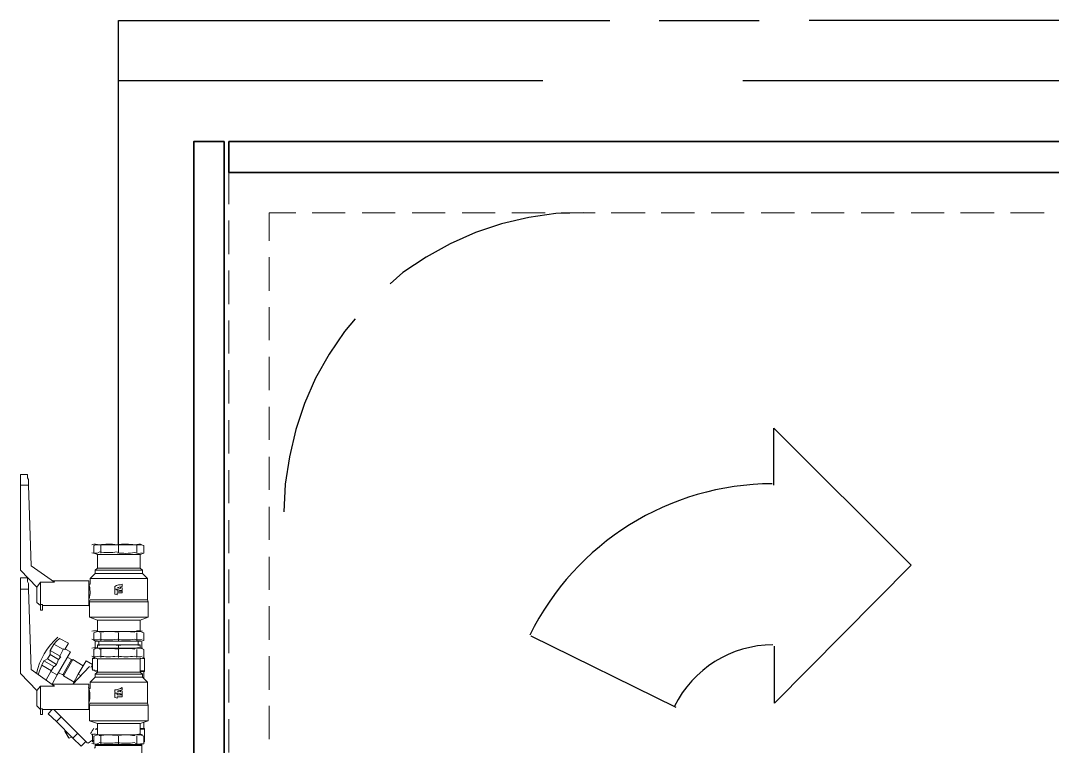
# Model space of a CAD drawing. Header units: millimetres. Extents: x 25096 to 30217, y 6541 to 10165.
# Drawn here: x 25817.1 to 26001.6, y 7217.7 to 7347.5 of the extents above; entities that cross this region are included whole.
import ezdxf

# ---------------------------------------------------------------- set-up
doc = ezdxf.new("R2010")
doc.units = ezdxf.units.MM
doc.layers.add('Equipment', color=123, linetype='Continuous')

# ---------------------------------------------------------------- blocks, each defined once
blk = doc.blocks.new('A$C970bf4b1')
at = {"layer": 'Equipment', "lineweight": 25}
for points in [[(-25302.9, 3980.9), (-25302.9, 4070.8), (-24564.1, 4070.8)], [(-24490, 4070.8), (-24339.7, 4070.8)], [(-23526.8, 3980.9), (-23526.8, 4070.8), (-24264.6, 4070.8)], [(-25302.9, 3282.3), (-25302.9, 3980.9), (-24664.7, 3980.9)], [(-24364.1, 3980.9), (-23726.9, 3980.9), (-23726.9, 3880.3)], [(-24603.3, 3781.9), (-24645.6, 3780.8), (-24685.8, 3774.5), (-24727.1, 3764.9), (-24766.3, 3752.2), (-24804.4, 3735.3), (-24840.4, 3715.2), (-24875.3, 3691.9), (-24894.4, 3675)], [(-24947.3, 3622), (-24963.2, 3603), (-24986.4, 3569.1), (-25006.6, 3533.1), (-25023.5, 3495), (-25036.2, 3455.9), (-25045.7, 3414.6), (-25052.1, 3373.3), (-25054.2, 3332)], [(-24317.5, 3372.2), (-24317.5, 3458), (-24111.1, 3251.6), (-24316.4, 3044.1), (-24111.1, 3251.6)], [(-24464.6, 3037.8), (-24682.7, 3144.7)], [(-24316.4, 3044.1), (-24316.4, 3129.9)]]:
    blk.add_lwpolyline(points, dxfattribs=at)
at = {"layer": 'Equipment', "lineweight": 35}
for points in [[(-25144.2, 3888.8), (-25189.7, 3888.8), (-25189.7, 2072.5), (-25144.2, 2072.5)], [(-25144.2, 3888.8), (-25189.7, 3888.8), (-25189.7, 2072.5), (-25144.2, 2072.5)], [(-25136.8, 3842.2), (-21236.3, 3842.2), (-21236.3, 3888.8), (-25136.8, 3888.8)]]:
    blk.add_lwpolyline(points, close=True, dxfattribs=at)
at = {"layer": 'Equipment', "lineweight": 20}
for points in [[(-25136.8, 3794.6), (-25136.8, 3842.2), (-25111.3, 3842.2)], [(-25087, 3842.2), (-25036.2, 3842.2)], [(-25011.9, 3842.2), (-24962.1, 3842.2)], [(-24936.7, 3842.2), (-24887, 3842.2)], [(-24861.6, 3842.2), (-24811.8, 3842.2)], [(-24786.4, 3842.2), (-24736.7, 3842.2)], [(-24711.3, 3842.2), (-24661.5, 3842.2)], [(-24637.2, 3842.2), (-24586.4, 3842.2)], [(-24562, 3842.2), (-24511.2, 3842.2)], [(-24486.9, 3842.2), (-24437.1, 3842.2)], [(-24411.7, 3842.2), (-24362, 3842.2)], [(-24336.6, 3842.2), (-24286.8, 3842.2)], [(-24261.4, 3842.2), (-24211.7, 3842.2)], [(-24186.3, 3842.2), (-24136.5, 3842.2)], [(-24111.1, 3842.2), (-24061.4, 3842.2)], [(-24037, 3842.2), (-23986.2, 3842.2)], [(-23961.9, 3842.2), (-23911.1, 3842.2)], [(-25136.8, 3719.4), (-25136.8, 3770.2)], [(-25076.4, 3739.5), (-25076.4, 3781.9), (-25036.2, 3781.9)], [(-25011.9, 3781.9), (-24962.1, 3781.9)], [(-24936.7, 3781.9), (-24887, 3781.9)], [(-24861.6, 3781.9), (-24811.8, 3781.9)], [(-24786.4, 3781.9), (-24736.7, 3781.9)], [(-24711.3, 3781.9), (-24661.5, 3781.9)], [(-24637.2, 3781.9), (-24586.4, 3781.9)], [(-24562, 3781.9), (-24511.2, 3781.9)], [(-24486.9, 3781.9), (-24437.1, 3781.9)], [(-24411.7, 3781.9), (-24362, 3781.9)], [(-24336.6, 3781.9), (-24286.8, 3781.9)], [(-24261.4, 3781.9), (-24211.7, 3781.9)], [(-24186.3, 3781.9), (-24136.5, 3781.9)], [(-24111.1, 3781.9), (-24061.4, 3781.9)], [(-24037, 3781.9), (-23986.2, 3781.9)], [(-23961.9, 3781.9), (-23911.1, 3781.9)], [(-25076.4, 3664.4), (-25076.4, 3715.2)], [(-25136.8, 3644.3), (-25136.8, 3695.1)], [(-25076.4, 3590.3), (-25076.4, 3640)], [(-25136.8, 3570.2), (-25136.8, 3619.9)], [(-25076.4, 3515.1), (-25076.4, 3564.9)], [(-25136.8, 3495), (-25136.8, 3544.8)], [(-25076.4, 3440), (-25076.4, 3489.7)], [(-25136.8, 3419.9), (-25136.8, 3469.6)], [(-25076.4, 3364.8), (-25076.4, 3414.6)], [(-25438.4, 3372.2), (-25438.4, 3373.3), (-25438.4, 3376.5), (-25438.4, 3377.5), (-25438.4, 3380.7), (-25439.5, 3382.8), (-25439.5, 3384.9), (-25439.5, 3387.1), (-25439.5, 3388.1), (-25450.1, 3388.1), (-25450.1, 3372.2)], [(-25136.8, 3344.7), (-25136.8, 3394.5)], [(-25425.7, 3218.8), (-25450.1, 3244.2), (-25450.1, 3372.2), (-25438.4, 3372.2), (-25434.2, 3250.5), (-25399.2, 3226.2), (-25420.4, 3226.2), (-25420.4, 3192.3), (-25417.2, 3192.3), (-25417.2, 3188.1), (-25417.2, 3183.8), (-25420.4, 3183.8), (-25420.4, 3188.1), (-25420.4, 3192.3)], [(-25076.4, 3289.7), (-25076.4, 3339.4)], [(-25136.8, 3269.6), (-25136.8, 3319.3)], [(-25270.1, 3247.3), (-25270.1, 3267.5), (-25264.8, 3269.6), (-25264.8, 3281.2), (-25269.1, 3282.3), (-25336.8, 3282.3), (-25340, 3281.2), (-25340, 3269.6), (-25334.7, 3267.5), (-25334.7, 3247.3)], [(-25329.4, 3269.6), (-25329.4, 3281.2)], [(-25302.9, 3269.6), (-25302.9, 3281.2)], [(-25275.4, 3269.6), (-25275.4, 3281.2)], [(-25334.7, 3267.5), (-25270.1, 3267.5)], [(-25076.4, 3214.5), (-25076.4, 3264.3)], [(-25337.9, 3244.2), (-25266.9, 3244.2)], [(-25136.8, 3194.4), (-25136.8, 3245.2)], [(-25438.4, 3215.6), (-25438.4, 3217.7), (-25438.4, 3219.8), (-25438.4, 3221.9), (-25438.4, 3224.1), (-25439.5, 3227.2), (-25439.5, 3228.3), (-25439.5, 3230.4), (-25439.5, 3232.5), (-25450.1, 3232.5), (-25450.1, 3215.6)], [(-25417.2, 3191.2), (-25353.7, 3191.2), (-25347.4, 3191.2), (-25347.4, 3228.3), (-25402.4, 3228.3)], [(-25345.3, 3231.5), (-25259.5, 3231.5)], [(-25337.9, 3238.9), (-25266.9, 3238.9)], [(-25425.7, 3063.2), (-25450.1, 3088.6), (-25450.1, 3215.6), (-25438.4, 3215.6), (-25434.2, 3094.9), (-25399.2, 3069.5), (-25420.4, 3069.5), (-25420.4, 3035.7), (-25417.2, 3035.7), (-25417.2, 3032.5), (-25417.2, 3027.2), (-25420.4, 3027.2), (-25420.4, 3032.5), (-25420.4, 3035.7)], [(-25420.4, 3226.2), (-25425.7, 3218.8), (-25425.7, 3215.6), (-25425.7, 3212.4), (-25425.7, 3208.2), (-25425.7, 3203.9), (-25425.7, 3200.8), (-25425.7, 3197.6), (-25425.7, 3196.5), (-25425.7, 3195.5), (-25420.4, 3191.2)], [(-25258.5, 3196.5), (-25346.3, 3196.5), (-25346.3, 3197.6), (-25345.3, 3199.7), (-25259.5, 3199.7)], [(-25348.4, 3191.2), (-25346.3, 3190.2)], [(-25076.4, 3139.4), (-25076.4, 3190.2)], [(-25258.5, 3173.3), (-25346.3, 3173.3)], [(-25334.7, 3169), (-25334.7, 3152.1), (-25340, 3150), (-25340, 3138.3), (-25336.8, 3137.3), (-25269.1, 3137.3), (-25264.8, 3138.3), (-25264.8, 3150), (-25270.1, 3152.1), (-25270.1, 3169)], [(-25136.8, 3119.3), (-25136.8, 3170.1)], [(-25270.1, 3152.1), (-25334.7, 3152.1)], [(-25329.4, 3150), (-25329.4, 3138.3)], [(-25302.9, 3150), (-25302.9, 3138.3)], [(-25275.4, 3150), (-25275.4, 3138.3)], [(-25378.1, 3134.1), (-25391.8, 3141.5), (-25396.1, 3137.3), (-25400.3, 3133), (-25405.6, 3123.5), (-25405.6, 3120.3), (-25405.6, 3117.2), (-25409.8, 3110.8), (-25413, 3108.7), (-25415.1, 3107.6), (-25418.3, 3101.3), (-25421.5, 3092.8), (-25423.6, 3086.5)], [(-25391.8, 3141.5), (-25378.1, 3134.1), (-25383.4, 3124.6), (-25385.5, 3125.6), (-25391.8, 3114), (-25389.7, 3114), (-25392.9, 3109.7)], [(-25378.1, 3134.1), (-25378.1, 3134.1)], [(-25337.9, 3126.7), (-25337.9, 3137.3)], [(-25332.6, 3137.3), (-25332.6, 3132)], [(-25273.3, 3132), (-25273.3, 3137.3)], [(-25268, 3137.3), (-25268, 3126.7)], [(-25405.6, 3123.5), (-25390.8, 3115)], [(-25400.3, 3099.2), (-25404.5, 3091.8), (-25395, 3086.5), (-25374.9, 3121.4), (-25383.4, 3125.6)], [(-25385.5, 3124.6), (-25400.3, 3133)], [(-25270.1, 3090.7), (-25270.1, 3110.8), (-25264.8, 3112.9), (-25264.8, 3124.6), (-25269.1, 3126.7), (-25336.8, 3126.7), (-25340, 3124.6), (-25340, 3112.9), (-25334.7, 3110.8), (-25334.7, 3090.7), (-25337.9, 3087.5)], [(-25317.7, 3132), (-25319.9, 3132), (-25327.3, 3132), (-25334.7, 3130.9), (-25334.7, 3126.7), (-25337.9, 3126.7), (-25337.9, 3125.6)], [(-25334.7, 3130.9), (-25334.7, 3132), (-25319.9, 3132)], [(-25329.4, 3112.9), (-25329.4, 3124.6)], [(-25302.9, 3130.9), (-25310.3, 3132), (-25317.7, 3132), (-25288.1, 3132)], [(-25268, 3125.6), (-25268, 3126.7), (-25270.1, 3126.7), (-25270.1, 3130.9), (-25277.5, 3132), (-25284.9, 3132), (-25288.1, 3132), (-25295.5, 3132), (-25302.9, 3130.9), (-25302.9, 3126.7)], [(-25302.9, 3112.9), (-25302.9, 3124.6)], [(-25284.9, 3132), (-25270.1, 3132), (-25270.1, 3130.9)], [(-25275.4, 3112.9), (-25275.4, 3124.6)], [(-25396.1, 3102.3), (-25399.2, 3099.2), (-25400.3, 3099.2), (-25415.1, 3107.6)], [(-25405.6, 3117.2), (-25392.9, 3109.7), (-25396.1, 3102.3), (-25409.8, 3110.8)], [(-25392.9, 3089.6), (-25386.5, 3086.5), (-25373.8, 3109.7), (-25379.1, 3112.9)], [(-25371.7, 3109.7), (-25385.5, 3085.4)], [(-25355.9, 3100.2), (-25371.7, 3109.7), (-25373.8, 3108.7)], [(-25359, 3085.4), (-25363.3, 3087.5), (-25351.6, 3107.6), (-25342.1, 3102.3), (-25344.2, 3098.1)], [(-25334.7, 3092.8), (-25342.1, 3093.9), (-25342.1, 3110.8), (-25335.7, 3111.9)], [(-25337.9, 3111.9), (-25342.1, 3111.9), (-25342.1, 3110.8)], [(-25334.7, 3110.8), (-25270.1, 3110.8)], [(-25270.1, 3111.9), (-25263.8, 3110.8), (-25263.8, 3093.9), (-25270.1, 3092.8)], [(-25263.8, 3110.8), (-25263.8, 3111.9), (-25266.9, 3111.9)], [(-25076.4, 3064.2), (-25076.4, 3115)], [(-25418.3, 3101.3), (-25403.5, 3092.8)], [(-25411.9, 3079), (-25404.5, 3091.8)], [(-25386.5, 3087.5), (-25385.5, 3085.4), (-25369.6, 3075.9)], [(-25346.3, 3099.2), (-25371.7, 3072.7), (-25363.3, 3087.5)], [(-25266.9, 3087.5), (-25337.9, 3087.5), (-25337.9, 3083.3), (-25345.3, 3075.9), (-25345.3, 3066.3), (-25347.4, 3066.3)], [(-25345.3, 3098.1), (-25345.3, 3098.1)], [(-25344.2, 3099.2), (-25343.1, 3098.1)], [(-25342.1, 3093.9), (-25342.1, 3093.9)], [(-25338.9, 2976.4), (-25337.9, 2977.4), (-25337.9, 2980.6), (-25336.8, 2981.7), (-25340, 2982.7), (-25340, 2994.4), (-25334.7, 2996.5), (-25334.7, 3013.4), (-25270.1, 3013.4), (-25258.5, 3017.7), (-25258.5, 3040.9), (-25259.5, 3044.1), (-25259.5, 3075.9), (-25266.9, 3083.3), (-25266.9, 3087.5), (-25270.1, 3090.7), (-25334.7, 3090.7)], [(-25335.7, 3090.7), (-25338.9, 3092.8)], [(-25334.7, 3091.8), (-25335.7, 3091.8)], [(-25270.1, 3091.8), (-25263.8, 3091.8), (-25263.8, 3093.9)], [(-25264.8, 3081.2), (-25264.8, 3091.8)], [(-25136.8, 3045.2), (-25136.8, 3094.9)], [(-25417.2, 3034.6), (-25353.7, 3034.6), (-25347.4, 3034.6), (-25347.4, 3072.7), (-25402.4, 3072.7), (-25395, 3086.5)], [(-25345.3, 3075.9), (-25259.5, 3075.9)], [(-25337.9, 3083.3), (-25266.9, 3083.3)], [(-25420.4, 3069.5), (-25425.7, 3063.2), (-25425.7, 3060), (-25425.7, 3055.8), (-25425.7, 3051.5), (-25425.7, 3048.4), (-25425.7, 3045.2), (-25425.7, 3042), (-25425.7, 3039.9), (-25420.4, 3034.6)], [(-25347.4, 3040.9), (-25346.3, 3040.9), (-25346.3, 3034.6), (-25346.3, 3017.7), (-25334.7, 3013.4)], [(-25258.5, 3040.9), (-25346.3, 3040.9), (-25346.3, 3042), (-25345.3, 3044.1), (-25259.5, 3044.1)], [(-25402.4, 3034.6), (-25408.8, 3028.2), (-25396.1, 3016.6)], [(-25400.3, 3034.6), (-25349.5, 2983.8)], [(-25348.4, 3034.6), (-25346.3, 3034.6)], [(-25076.4, 2990.1), (-25076.4, 3039.9)], [(-25389.7, 3023), (-25396.1, 3016.6), (-25371.7, 2991.2), (-25364.3, 2998.6)], [(-25258.5, 3017.7), (-25346.3, 3017.7)], [(-25337.9, 2960.5), (-25302.9, 2960.5), (-25268, 2960.5), (-25268, 2980.6), (-25268, 2981.7), (-25302.9, 2981.7), (-25336.8, 2981.7), (-25269.1, 2981.7), (-25264.8, 2982.7), (-25264.8, 2994.4), (-25270.1, 2996.5), (-25270.1, 3013.4)], [(-25264.8, 3006), (-25264.8, 3015.5)], [(-25136.8, 2970), (-25136.8, 3019.8)], [(-25377, 2991.2), (-25383.4, 3002.8), (-25383.4, 3001.8), (-25378.1, 2992.3), (-25377, 2991.2), (-25372.8, 2993.3)], [(-25383.4, 3002.8), (-25383.4, 3002.8)], [(-25373.8, 3008.1), (-25373.8, 3008.1)], [(-25334.7, 3006), (-25335.7, 3006), (-25337.9, 3005), (-25334.7, 3005)], [(-25270.1, 2996.5), (-25334.7, 2996.5)], [(-25329.4, 2994.4), (-25329.4, 2982.7)], [(-25302.9, 2994.4), (-25302.9, 2982.7)], [(-25275.4, 2994.4), (-25275.4, 2982.7)], [(-25263.8, 3005), (-25263.8, 3006), (-25270.1, 3006)], [(-25264.8, 2988), (-25263.8, 2988), (-25263.8, 3005), (-25270.1, 3005)], [(-25371.7, 2991.2), (-25359, 2979.6), (-25352.7, 2985.9)], [(-25343.1, 2988), (-25348.4, 2983.8)], [(-25343.1, 2987), (-25343.1, 2987)], [(-25340, 2985.9), (-25342.1, 2985.9), (-25342.1, 2988)], [(-25268, 2980.6), (-25302.9, 2980.6), (-25337.9, 2980.6)], [(-25263.8, 2988), (-25263.8, 2985.9), (-25264.8, 2985.9)]]:
    blk.add_lwpolyline(points, dxfattribs=at)
for points in [[(-25267.1, 3282.3, 0.195774), (-25277.9, 3282.1, 0.07738), (-25305.1, 3282.3, 0.077404), (-25331.8, 3282.1, 0.195749), (-25343, 3282.3)], [(-25305.1, 3270.4, 0.077404), (-25278.3, 3270.6, 0.195749), (-25267.1, 3270.4)], [(-25347.4, 3196.5), (-25346.3, 3196.5), (-25346.3, 3190.2), (-25346.3, 3173.3), (-25334.7, 3169), (-25270.1, 3169), (-25258.5, 3173.3), (-25258.5, 3196.5), (-25259.5, 3199.7), (-25259.5, 3231.5), (-25266.9, 3238.9), (-25266.9, 3244.2), (-25270.1, 3247.3), (-25334.7, 3247.3), (-25337.9, 3244.2), (-25337.9, 3238.9), (-25345.3, 3231.5), (-25345.3, 3223), (-25347.4, 3223, -0.135157), (-25347, 3200.8)], [(-25278.3, 3150.8, 0.07738), (-25305.1, 3151, 0.077404), (-25331.8, 3150.8)], [(-25343, 3140.2, 0.195774), (-25331.8, 3140.4, 0.07738), (-25304.9, 3140.2, 0.077404), (-25278.3, 3140.4, 0.195749), (-25267.1, 3140.2)], [(-25278.3, 3125.4, 0.07738), (-25305.1, 3125.6, 0.077404), (-25331.8, 3125.4)], [(-25343, 3114.8, 0.195774), (-25331.8, 3115, 0.07738), (-25304.9, 3114.8, 0.077404), (-25278.3, 3115, 0.195749), (-25267.1, 3114.8)], [(-25338.5, 3093.8, -0.088121), (-25341, 3093.9), (-25342.1, 3093.9)], [(-25332.2, 2996.3, 0.195749), (-25343.1, 2996.5), (-25343.1, 2997.5), (-25342.1, 2997.5), (-25342.1, 2996.5), (-25342.1, 2988), (-25340, 2988)], [(-25278.3, 2995.2, 0.07738), (-25305.1, 2995.4, 0.077404), (-25331.8, 2995.2)], [(-25331.8, 2984.8, 0.07738), (-25304.9, 2984.6, 0.077404), (-25278.3, 2984.8)]]:
    blk.add_lwpolyline(points, format="xyb", dxfattribs=at)
for points in [[(-25297.6, 3213.5), (-25297.6, 3217.7), (-25299.8, 3218.8), (-25299.8, 3216.6), (-25305, 3217.7), (-25301.9, 3218.8), (-25297.6, 3219.8), (-25297.6, 3223), (-25299.8, 3221.9), (-25302.9, 3221.9), (-25306.1, 3220.9), (-25308.2, 3219.8), (-25308.2, 3215.6), (-25306.1, 3215.6), (-25302.9, 3214.5), (-25299.8, 3213.5)], [(-25308.2, 3215.6), (-25305, 3214.5), (-25305, 3212.4), (-25297.6, 3212.4), (-25297.6, 3210.3), (-25305, 3210.3), (-25305, 3207.1), (-25308.2, 3208.2)], [(-25297.6, 3056.8), (-25297.6, 3062.1), (-25299.8, 3063.2), (-25299.8, 3061.1), (-25305, 3062.1), (-25301.9, 3063.2), (-25297.6, 3064.2), (-25297.6, 3067.4), (-25299.8, 3066.3), (-25302.9, 3065.3), (-25306.1, 3064.2), (-25308.2, 3064.2), (-25308.2, 3060), (-25306.1, 3058.9), (-25302.9, 3058.9), (-25299.8, 3057.9)], [(-25308.2, 3058.9), (-25305, 3058.9), (-25305, 3056.8), (-25297.6, 3056.8), (-25297.6, 3053.6), (-25305, 3053.6), (-25305, 3051.5), (-25308.2, 3052.6)]]:
    blk.add_lwpolyline(points, close=True, dxfattribs=at)
at = {"layer": 'Equipment', "lineweight": 25}
for radius in [408, 165.6]:
    blk.add_arc((-24318.5, 2966.2), radius, 90.204, 153.7874, dxfattribs=at)
at = {"layer": 'Equipment', "lineweight": 20}
for centre, radius, start, end in [((-25337.9, 3283.8), 14.3, 248.9228, 293.2305), ((-25317.7, 3357.9), 87.3, 260.7275, 278.4265), ((-25337.9, 3138.8), 14.3, 66.775, 111.0772), ((-25272.2, 3138.8), 14.3, 68.9228, 113.2305), ((-25328.3, 3067.8), 100, 131.0339, 168.0634), ((-25337.9, 3113.3), 14.3, 66.775, 111.0772), ((-25272.2, 3113.3), 14.3, 68.9228, 113.2305), ((-25343.1, 3091.1), 4.76, 67.2087, 90.3512), ((-25388.7, 3055.1), 42.9, 346.6241, 17.4134), ((-25598.8, 3165.2), 303.7, 326.6943, 328.508), ((-25272.2, 2983.2), 14.3, 68.9228, 113.2305), ((-25337.9, 2996.9), 14.3, 248.9228, 293.2305), ((-25272.2, 2996.9), 14.3, 246.775, 291.0772)]:
    blk.add_arc(centre, radius, start, end, dxfattribs=at)

msp = doc.modelspace()

# ---------------------------------------------------------------- block references
at = {"xscale": 0.1189320440123307, "yscale": 0.1189320440123307, "zscale": 0.1189320440123307}
msp.add_blockref('A$C970bf4b1', (28843.9, 6863.37), dxfattribs=at)

doc.saveas('drawing.dxf')
